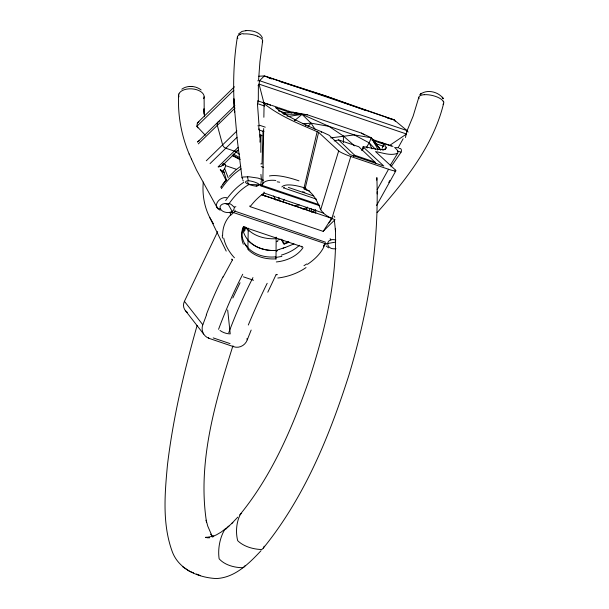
<?xml version="1.0" encoding="UTF-8"?>
<svg xmlns="http://www.w3.org/2000/svg" width="609" height="609" viewBox="0 0 609 609"><rect width="100%" height="100%" fill="white"/><g stroke="black" fill="none" stroke-linecap="round" stroke-linejoin="round"><path stroke-width="0.91" d="M222.315 235.356L222.414 238.081M260.827 152.379L260.926 134.528M313.962 212.625L313.978 209.77M376.804 180.173L376.857 177.6C379.308 244.384 368.247 311.161 348.972 374.969C329.393 436.371 304.264 497.69 263.286 548.13L262.449 548.991A5.359 4.118 40.7 0 1 261.383 549.516C253.177 549.234 243.653 546.577 237.693 540.685C235.508 532.243 236.345 521.7 240.563 514.072A5.359 4.118 40.7 0 1 241.628 513.547M248.251 228.154L247.901 248.008L244.917 243.897M263.689 128.552L262.806 183.994L260.995 185.836M263.864 117.278L264.085 103.682L263.415 103.066M275.991 259.175L276.166 237.114M258.383 86.082L258.3 102.106M260.743 184.793L261.337 180.736M371.224 138.768L371.246 137.748L361.411 133.089L307.385 114.804L292.807 112.231L282.538 113.183M178.627 95.385C177.653 115.611 181.505 135.974 189.414 154.602M259.952 142.202L260.142 136.355M262.007 164.08L263.05 130.905M204.106 96.846L204.221 114.203L203.931 108.828L204.479 116.753M258.604 79.924L259.921 61.707L262.646 40.894M325.861 244.529L325.891 243.836L232.676 212.297L228.375 204.67A164.08 77.518 84.5 0 1 249.15 184.413L260.743 184.93L319.002 204.639M223.29 163.517L223.214 164.027M203.292 182.045C202.15 194.218 204.236 206.778 209.861 217.672L226.213 251.121M237.381 36.959C233.376 61.775 232.836 87.064 234.655 112.109L233.925 98.818L234.229 105.372M234.396 86.798L197.392 122.873L196.867 126.284L197.849 127.814M317.137 131.727L303.815 188.843L307.279 190.145L310.24 192.101M304.987 189.232L318.606 132.336C299.849 124.122 280.277 116.486 264.085 103.682M245.046 226.67A180.15 84.468 28.2 0 0 244.628 227.895L243.904 230.347L244.742 230.628L245.602 227.576M418.825 97.303L413.168 116.014L406.842 131.285M443.664 103.187C433.517 145.658 405.251 180.576 377.108 212.663M258.049 100.462L257.5 103.629L264.671 106.05M223.176 164.179L221.394 166.31L218.311 166.935M197.126 325.419C184.078 371.262 173.063 417.85 167.429 465.238C164.788 493.853 162.169 524.029 172.233 551.571C178.734 569.423 198.412 577.606 216.157 578.55C234.785 577.834 249.073 563.477 261.055 550.681M318.606 132.336L338.68 150.918L320.623 209.915L319.215 205.865M338.665 150.91A10.612 1.34 21 0 0 350.784 156.498L331.844 218.562L334.927 219.605M260.957 164.049L261.116 163.6M405.434 137.527L407.071 130.6L394.107 119.866L325.305 95.841L264.314 75.95L258.795 76.224M232.882 345.927C215.137 402.336 197.286 462.376 206.504 522.012L206.169 520.231L207.76 526.138L211.962 535.768L210.813 534.131L212.876 537.054M178.924 93.969L178.734 94.578A12.842 7.27 6.1 0 0 178.962 96.823M206.489 314.937L202.827 324.78L184.413 301.341L217.687 231.542M278.755 111.044L279.036 110.305A77.084 9.729 21 0 1 275.664 107.603L291.871 113.091M287.121 116.304L287.402 115.565A73.925 9.333 21 0 1 279.036 110.305M294.863 120.475L295.144 119.729A73.925 9.333 21 0 1 289.709 116.852L287.402 115.565M295.03 120.559L295.312 119.813M305.551 125.66L305.84 124.921L304.667 124.381A67.135 8.473 21 0 1 295.319 119.813M305.71 125.743L306 124.997A56.759 7.163 21 0 0 321.537 131.765L328.723 135.061A5.831 0.738 21 0 1 329.446 135.571L350.03 154.625L383.799 166.044L363.208 146.99A5.831 0.738 21 0 1 363.048 146.67L367.425 147.271A56.995 7.194 21 0 0 377.687 149.251M321.248 132.503L321.537 131.765M361.929 150.347L363.208 146.99M367.143 148.01L367.425 147.271M377.397 149.997L377.808 149.266M382.117 148.352L383.723 144.166L372.015 140.207M382.734 150.225L383.107 149.494L384.378 149.281M383.746 150.096L384.051 149.35M385.398 149.403L386.114 147.553A75.036 9.47 21 0 0 383.723 144.166M233.65 346.719A10.97 10.46 -62.5 0 0 247.277 339.814L251.167 330.055M264.245 546.197L263.286 548.13M366.291 147.629L369.206 142.856L371.246 137.748L354.316 134.916L328.875 126.307L302.087 114.355L292.807 112.231L296.37 113.441M324.863 243.821L325.16 243.12M324.795 243.973L324.43 244.742M324.643 243.973L323.562 246.508L324.384 244.841M267.793 292.213L276.197 274.37M232.813 298.007L240.053 282.759M243.349 227.393L243.57 226.967A3.395 1.005 75.9 0 0 243.821 226.639M223.092 277.087L232.425 259.967L232.059 259.19M403.143 138.738L398.278 147.53M308.862 210.836L310.148 208.43M377.093 189.863L388.542 169.264A10.612 1.34 21 0 0 395.614 170.177L394.838 171.54M376.598 205.461L395.736 171.038M388.74 182.502L389.882 180.447M282.941 201.8L284.327 199.318M249.819 205.895L250.147 206.657L323.189 231.367L331.639 218.311L261.672 194.636M390.262 165.313L397.677 153.247C399.047 150.971 395.979 148.908 394.624 147.454M258.049 85.717L259.046 84.111L259.571 80.7L264.314 75.95L394.107 119.866L395.233 121.32M245.275 565.472L243.897 567.086A5.359 4.666 52.2 0 1 242.74 567.695C234.587 567.717 224.66 565.091 219.126 558.788C217.718 549.128 219.765 537.823 224.79 529.457A5.359 4.666 52.2 0 1 225.939 528.848L226.852 528.627M390.986 166.82L400.722 152.737M220.945 186.963L226.312 179.724L223.61 170.764M329.043 222.917L332.392 218.189M222.864 184.207L226.312 179.724M239.725 514.932C272.17 475.34 292.541 427.434 309.227 379.476C324.886 330.946 337.317 280.216 335.376 228.877L335.49 230.872L334.341 219.963M238.408 34.112L242.009 31.409L246.409 30.549L245.45 30.648C251.631 30.176 259.997 31.706 262.532 38.161M301.843 247.185L302.186 246.797L243.57 226.967M307.933 126.626L311.085 123.185L328.875 126.307L343.4 136.035L354.545 145.848M237.799 517.125L231.641 523.58M229.311 176.245L235.561 170.155L240.776 166.181M197.59 141.988L234.891 105.601M218.129 166.874L238.172 147.294M222.201 165.724L237.784 150.492M233.871 90.208L196.867 126.284L205.294 135.228M198.321 143.876L235.044 108.067M206.291 160.784L236.931 130.912M210.052 163.593L236.977 137.329M397.677 153.247C390.681 156.132 382.688 152.76 375.532 151.595L395.599 170.17M234.922 211.27L230.857 215.144L229.943 212.45M227.697 527.234L232.882 522.431M420.553 94.151C427.29 88.952 438.792 91.875 443.299 98.704L442.317 97.257L443.299 98.704M353.319 156.444L354.666 155.249L374.931 162.108L375.799 163.692M294.802 120.399L302.087 114.355L307.385 114.804M228.976 526.054L221.067 532.137L216.431 534.847L211.985 536.773L213.789 536.133L205.598 537.557L209.466 537.755L205.758 537.252L207.555 537.762M235.873 206.748C233.255 208.438 231.846 202.98 228.459 203.68C225.558 203.178 221.196 203.398 220.039 206.679C219.72 213.789 234.739 214.886 234.199 207.38M197.392 122.873L198.93 121.823M389.775 145.345L406.538 134.01L259.046 84.111L263.842 102.693M257.173 185.996C255.262 186.834 240.38 182.753 247.315 180.759C249.918 180.119 265.509 184.801 256.176 185.958M306.791 263.941L303.96 265.676M181.809 89.188C187.45 85.085 195.725 85.724 201.122 89.934M293.98 243.912L285.126 247.513M239.71 34.698L240.426 34.454M283.094 248.114L279.287 249.378M281.503 239.718L283.505 243.745L284.342 244.026L286.611 243.219A34.226 28.456 -9.2 0 0 289.085 242.146M277.399 249.949L278.975 249.469M281.099 239.177L277.384 240.197M283.687 247.924L284.989 247.551M302.582 209.016L307.134 207.707M335.78 239.984C324.711 237.183 325.335 250.383 335.932 248.685M283.802 187.945L316.482 199.173M334.166 140.938L338.566 139.895L358.823 146.754L374.931 162.108M281.853 256.397L275.839 257.455M325.891 243.836L335.65 242.1M288.156 116.486L302.087 114.355L311.085 123.185L315.066 129.291M276.212 274.781L277.453 274.613M330.649 137.885L354.316 134.916L369.206 142.856L375.806 149.654M293.637 205.713L299.209 204.974M243.318 33.952L244.338 33.883A12.789 4.682 9.6 0 1 257.287 36.091M257.714 80.837L259.571 80.7L407.071 130.6L408.083 132.069M257.881 125.819L259 125.743L258.581 129.77L263.948 131.635M302.719 123.749L311.085 123.185M226.655 197.704C219.59 196.281 211.529 206.421 220.214 210.219M283.451 114.157L302.087 114.355M189.315 86.44L192.071 86.486M263.202 180.02L258.079 178.102L248.99 176.77L242.999 177.021L242.032 177.744L242.725 178.658M395.721 147.561L398.461 147.789M378.303 149.319L378.433 149.334A67.135 8.473 21 0 0 383.008 149.487M277.217 181.825L279.706 182.205M230.042 343.598L213.203 337.896M387.332 117.971L394.107 119.866M268.957 78.089L271.644 78.934M280.582 81.751L325.305 95.841L366.207 110.671M259.746 135.015L262.068 135.799M319.74 205.735L260.888 185.951L260.743 185.029M262.563 102.274L265.022 103.104M266.666 103.659L270.761 105.045M271.584 105.327L278.146 107.542M278.96 107.823L287.166 110.594M287.981 110.868L294.543 113.091M372.442 139.446L377.359 141.113M378.181 141.387L383.921 143.328M385.558 143.884L392.934 146.381M258.132 100.965L262.631 102.487M264.435 103.096L270.731 105.228M381.455 142.689L391.359 146.038M279.029 110.907L285.301 113.03M374.999 143.381L383.974 146.419M397.426 150.971L401.019 152.181M265.265 127.182L259.023 125.066L257.478 104.268M350.784 156.49L388.542 169.264M261.2 166.577L263.659 167.406M225.437 165.587L236.277 169.256M288.415 187.443L313.513 195.938M263.111 180.325L261.383 179.746L260.926 174.395M250.147 206.657A164.803 77.404 85 0 1 264.123 193.03L323.47 213.112M261.954 194.857L315.759 213.059L315.561 209.405M243.41 276.836L253.527 280.262M224.485 172.454L221.478 171.433L220.74 170.451M325.526 242.199L234.998 211.201L235.051 210.242M193.639 572.917L189.445 571.28L182.609 566.674M196.38 574.028L200.582 575.665M232.28 155.249L233.947 156.087M232.318 155.592L239.839 159.558M232.729 155.135L240.197 159.162M233.285 154.001L239.855 157.723M361.411 133.089L364.684 134.977M235.516 151.694L239.504 154.244M328.54 247.848L326.119 245.922M262.517 194.233L265.509 196.555M338.566 139.895L354.666 155.249M248.114 240.349C255.042 248.076 265.874 250.931 275.953 250.474C263.332 251.319 248.837 245.792 243.996 233.369A31.394 23.15 -5.3 0 1 243.737 232.729L243.326 231.664M231.724 259.145L232.425 259.967M334.79 217.261L333.869 215.951M373.583 141.554L379.483 148.52M330.839 240.037L330.147 238.644M377.93 149.22L371.246 137.748L380.701 149.898M208.499 337.69L209.009 338.345L233.658 346.688L233.513 346.209M185.288 310.461L203.627 334.052M371.246 137.748L380.785 150.065M220.603 170.269L220.192 169.721M224.12 163.555L225.231 165.047L224.569 163.341M247.718 230.088L245.914 227.446M213.203 223.351L213.47 223.739M243.326 180.98L242.603 179.701M443.169 101.155L443.451 101.665M212.952 222.963L209.861 217.672M216.758 207.014L196.456 169.919L189.14 153.955M273.647 195.984L275.808 200.117M284.342 244.026L282.698 240.776A175.628 82.344 28.2 0 0 282.256 239.946M220.717 169.591L226.19 180.667M369.206 142.856L372.008 148.847M191.34 159.094L191.614 159.733M222.917 164.133L223.45 165.503M224.523 168.251L228.253 177.843M246.911 338.619L247.284 339.814M263.986 192.086L264.123 193.03M242.047 177.889L237.198 139.347L234.237 105.479M227.682 309.943L230.225 333.899A19.96 18.948 -51.8 0 1 219.978 330.451M278.884 197.301L279.181 201.031M259.404 128.811L259.944 137.253M311.58 208.788L311.77 212.442M377.154 191.736L377.199 193.966M343.4 136.035L343.43 142.635M399.192 148.406A4.4 2.611 -57.3 0 1 401.156 152.174M197.613 141.927A4.377 3.829 3.9 0 1 199.493 140.725M219.377 121.237A4.271 3.517 45.7 0 0 217.314 125.355L222.635 144.851A4.271 3.517 45.7 0 0 225.817 148.215L234.282 151.085A4.271 3.517 45.7 0 0 238.561 149.304M225.497 165.473A4.385 2.565 -57.9 0 1 221.509 171.304M269.429 175.978A51.902 14.296 25.6 0 1 298.989 180.858M386.098 147.545A73.232 9.242 21 0 1 384.393 149.281M262.601 183.872A52.009 17.197 31 0 1 275.816 180.462M281.845 186.993A33.221 10.125 24.5 0 1 306.205 188.44M305.779 189.749A31.638 4.134 17.2 0 1 309.494 190.784M284.319 187.176A3.395 2.976 -46.6 0 1 283.52 187.96M302.665 191.728A33.206 6.661 19.5 0 1 304.865 192.345M310.217 192.216A179.389 48.682 -78.1 0 1 318.872 205.56M331.798 218.372A10.97 3.913 29.5 0 1 321.11 210.082M306.038 267.587A51.902 40.521 -8.2 0 1 277.803 278.031M187.465 312.463A10.612 9.409 -18.1 0 1 184.405 301.333M234.435 257.782A51.902 38.626 16 0 1 223.716 238.073M218.562 329.317A180.553 57.459 -71.7 0 1 242.747 274.24M228.748 332.681A180.553 53.699 -71.3 0 1 252.948 277.59M275.77 256.838A30.694 23.759 -5.4 0 1 248.084 247.893M302.186 246.759A3.395 2.367 -23.3 0 1 301.607 246.226M299.453 245.267A33.206 19.45 -12.4 0 1 281.297 255.133M288.468 241.666A34.751 28.889 -9.2 0 1 283.512 243.775M244.704 230.644A34.751 28.889 -9.2 0 1 243.364 226.974M307.438 207.075A43.216 35.923 -9.2 0 1 306.297 209.481M307.446 264.344A51.788 31.546 -13.2 0 0 313.262 259.982A52.047 29.978 -15.3 0 0 324.034 246.508M222.635 235.417A52.009 38.161 25 0 1 230.575 214.939M248.556 249.012A33.221 23.926 16 0 1 242.983 227.279M275.961 258.84A31.638 24.253 -1.8 0 1 247.802 249.294M303.061 247.612A33.221 24.771 -4.1 0 1 276.311 261.946M243.334 244.224A33.206 24.862 5 0 1 244.095 227.05M275.923 238.705A31.173 21.757 -1.4 0 1 248.875 230.408M248.914 231.017A29.24 6.882 45.5 0 1 248.419 230.369M206.291 314.769A179.389 72.205 -73.4 0 1 222.963 276.821M209.016 338.322A10.97 10.589 -46.9 0 1 202.767 324.757M248.297 325.031A179.389 38.847 -69.7 0 1 267.176 283.299M283.101 248.183A13.642 7.262 -23.1 0 1 283.687 247.992M276.341 251.114A12.492 7.582 -15.3 0 1 277.666 250.642M276.653 241.651A18.095 8.183 -14.4 0 1 277.773 241.331M244.148 231.603A32.863 22.175 15.7 0 1 243.402 229.509M323.189 231.367A164.803 12.256 -50.5 0 1 334.821 219.925M249.195 184.154A4.537 2.893 74.1 0 1 247.452 181.962M232.676 212.237A4.598 2.535 -53.3 0 1 230.08 212.488M228.375 204.594A4.537 3.646 2.2 0 1 225.353 203.467M225.688 200.498A168.556 79.162 85 0 1 243.798 182.297M220.854 187.26A4.354 3.494 2.1 0 1 221.524 186.818M221.371 188.668A180.226 84.651 85 0 1 241.095 168.845M419.053 98.704A12.759 4.88 13.9 0 1 418.969 96.839A12.789 4.918 13.2 0 1 424.229 94.684M424.26 94.707A12.728 4.872 13.2 0 1 443.108 101.102M443.679 101.688A12.842 5.039 11.2 0 1 443.618 103.21L443.519 103.591A12.781 4.91 13.2 0 1 443.009 104.261M203.665 98.605A12.789 7.308 3.8 0 0 203.809 98.262A12.759 7.3 3.1 0 0 203.939 95.4A12.789 7.308 3.8 0 0 191.584 88.838A12.789 7.308 3.8 0 0 178.856 94.022M220.245 208.826A4.567 3.487 -23.4 0 1 216.888 206.756M262.19 41.968A12.789 4.682 9.6 0 0 262.487 39.958A12.728 4.651 9.8 0 0 257.325 36.159M237.86 38.405A12.789 4.682 9.6 0 1 239.725 34.652M240.03 34.271A12.842 5.017 10.9 0 1 242.907 33.64M248.792 180.972A4.567 2.223 89.4 0 1 247.703 176.717M363.504 147.264L362.21 150.651L363.504 147.264M420.766 93.976L419.913 94.791L421.489 93.291L420.766 93.976"/></g></svg>
